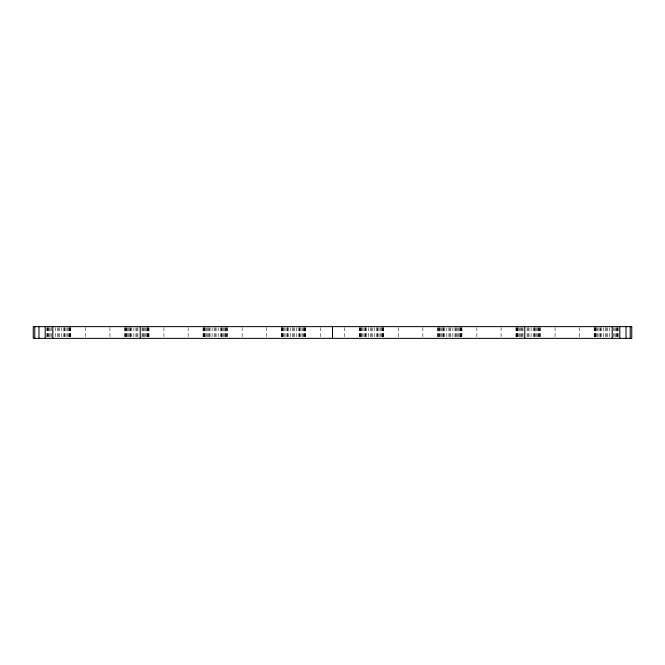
<?xml version="1.0" encoding="UTF-8"?>
<svg xmlns="http://www.w3.org/2000/svg" width="665" height="665" viewBox="0 0 665 665"><rect width="100%" height="100%" fill="white"/><g stroke="black" fill="none" stroke-linecap="round" stroke-linejoin="round"><path stroke-width="0.5" stroke-dasharray="3.33 2.49" d="M618.192 327.612L618.192 338.369M617.635 327.612L617.635 338.369M617.078 327.612L617.078 338.369M616.829 327.612L616.829 338.369M615.94 327.612L615.94 338.369M614.901 327.612L614.901 338.369M613.704 327.612L613.704 338.369M609.356 327.612L609.356 338.369M607.27 327.612L607.27 338.369M606.322 327.612L606.322 337.388M605.374 327.612L605.374 338.369M603.288 327.612L603.288 338.369M601.21 327.612L601.21 338.369M600.262 327.612L600.262 338.369M600.063 327.612L600.063 338.369M598.941 327.612L598.941 338.369M597.752 327.612L597.752 338.369M596.705 327.612L596.705 338.369M595.823 327.612L595.823 338.369M595.566 327.612L595.566 338.369M595.009 327.612L595.009 338.369M594.452 327.612L594.452 338.369M594.194 327.612L594.194 338.369M579.331 327.612L579.331 338.369M555.076 327.612L555.076 338.369M540.213 327.612L540.213 338.369M539.963 327.612L539.963 338.369M539.406 327.612L539.406 338.369M538.841 327.612L538.841 338.369M538.592 327.612L538.592 338.369M537.711 327.612L537.711 338.369M536.663 327.612L536.663 338.369M535.475 327.612L535.475 338.369M534.344 327.612L534.344 338.369M534.153 327.612L534.153 338.369M533.205 327.612L533.205 338.369M531.119 327.612L531.119 338.369M529.032 327.612L529.032 338.369M528.085 327.612L528.085 337.388M527.137 327.612L527.137 338.369M522.973 327.612L522.973 338.369M522.025 327.612L522.025 338.369M521.826 327.612L521.826 338.369M520.703 327.612L520.703 338.369M519.515 327.612L519.515 338.369M518.467 327.612L518.467 338.369M517.586 327.612L517.586 338.369M517.328 327.612L517.328 338.369M516.771 327.612L516.771 338.369M516.215 327.612L516.215 338.369M515.965 327.612L515.965 338.369M501.094 327.612L501.094 338.369M476.847 327.612L476.847 338.369M461.976 327.612L461.976 338.369M461.726 327.612L461.726 338.369M461.169 327.612L461.169 338.369M460.612 327.612L460.612 338.369M460.355 327.612L460.355 338.369M459.473 327.612L459.473 338.369M458.426 327.612L458.426 338.369M457.237 327.612L457.237 338.369M456.115 327.612L456.115 338.369M455.916 327.612L455.916 338.369M454.968 327.612L454.968 338.369M452.882 327.612L452.882 338.369M450.804 327.612L450.804 338.369M449.856 327.612L449.856 337.388M448.908 327.612L448.908 338.369M446.822 327.612L446.822 338.369M444.735 327.612L444.735 338.369M443.788 327.612L443.788 338.369M443.597 327.612L443.597 338.369M442.466 327.612L442.466 338.369M441.277 327.612L441.277 338.369M440.23 327.612L440.23 338.369M439.349 327.612L439.349 338.369M439.1 327.612L439.1 338.369M438.534 327.612L438.534 338.369M437.977 327.612L437.977 338.369M437.728 327.612L437.728 338.369M422.865 327.612L422.865 338.369M398.609 327.612L398.609 338.369M383.747 327.612L383.747 338.369M383.489 327.612L383.489 338.369M382.932 327.612L382.932 338.369M382.375 327.612L382.375 338.369M382.117 327.612L382.117 338.369M381.236 327.612L381.236 338.369M380.189 327.612L380.189 338.369M379 327.612L379 338.369M377.878 327.612L377.878 338.369M377.678 327.612L377.678 338.369M376.731 327.612L376.731 338.369M374.653 327.612L374.653 338.369M372.566 327.612L372.566 338.369M371.619 327.612L371.619 337.388M370.671 327.612L370.671 338.369M368.585 327.612L368.585 338.369M366.498 327.612L366.498 338.369M365.55 327.612L365.55 338.369M365.359 327.612L365.359 338.369M364.237 327.612L364.237 338.369M363.04 327.612L363.04 338.369M362.001 327.612L362.001 338.369M361.112 327.612L361.112 338.369M360.862 327.612L360.862 338.369M360.305 327.612L360.305 338.369M359.748 327.612L359.748 338.369M359.491 327.612L359.491 338.369M344.628 327.612L344.628 338.369M320.372 327.612L320.372 338.369M305.509 327.612L305.509 338.369M305.252 327.612L305.252 338.369M304.695 327.612L304.695 338.369M304.138 327.612L304.138 338.369M303.888 327.612L303.888 338.369M302.999 327.612L302.999 338.369M301.96 327.612L301.96 338.369M300.763 327.612L300.763 338.369M299.641 327.612L299.641 338.369M299.45 327.612L299.45 338.369M298.502 327.612L298.502 338.369M296.415 327.612L296.415 338.369M294.329 327.612L294.329 338.369M293.381 327.612L293.381 337.388M292.434 327.612L292.434 338.369M290.347 327.612L290.347 338.369M288.269 327.612L288.269 338.369M287.322 327.612L287.322 338.369M287.122 327.612L287.122 338.369M286 327.612L286 338.369M284.811 327.612L284.811 338.369M283.764 327.612L283.764 338.369M282.883 327.612L282.883 338.369M282.625 327.612L282.625 338.369M282.068 327.612L282.068 338.369M281.511 327.612L281.511 338.369M281.253 327.612L281.253 338.369M266.391 327.612L266.391 338.369M242.135 327.612L242.135 338.369M227.272 327.612L227.272 338.369M227.023 327.612L227.023 338.369M226.466 327.612L226.466 338.369M225.9 327.612L225.9 338.369M225.651 327.612L225.651 338.369M224.77 327.612L224.77 338.369M223.723 327.612L223.723 338.369M222.534 327.612L222.534 338.369M221.403 327.612L221.403 338.369M221.212 327.612L221.212 338.369M220.265 327.612L220.265 338.369M218.178 327.612L218.178 338.369M216.092 327.612L216.092 338.369M215.144 327.612L215.144 337.388M214.197 327.612L214.197 338.369M212.118 327.612L212.118 338.369M210.032 327.612L210.032 338.369M209.084 327.612L209.084 338.369M208.885 327.612L208.885 338.369M207.763 327.612L207.763 338.369M206.574 327.612L206.574 338.369M205.527 327.612L205.527 338.369M204.645 327.612L204.645 338.369M204.388 327.612L204.388 338.369M203.831 327.612L203.831 338.369M203.274 327.612L203.274 338.369M203.025 327.612L203.025 338.369M188.153 327.612L188.153 338.369M163.906 327.612L163.906 338.369M149.035 327.612L149.035 338.369M148.785 327.612L148.785 338.369M148.228 327.612L148.228 338.369M147.672 327.612L147.672 338.369M147.414 327.612L147.414 338.369M146.533 327.612L146.533 338.369M145.485 327.612L145.485 338.369M144.297 327.612L144.297 338.369M143.175 327.612L143.175 338.369M142.975 327.612L142.975 338.369M142.027 327.612L142.027 338.369M137.863 327.612L137.863 338.369M136.915 327.612L136.915 337.388M135.968 327.612L135.968 338.369M133.881 327.612L133.881 338.369M131.795 327.612L131.795 338.369M130.847 327.612L130.847 338.369M130.656 327.612L130.656 338.369M129.525 327.612L129.525 338.369M128.337 327.612L128.337 338.369M127.289 327.612L127.289 338.369M126.408 327.612L126.408 338.369M126.159 327.612L126.159 338.369M125.594 327.612L125.594 338.369M125.037 327.612L125.037 338.369M124.787 327.612L124.787 338.369M109.925 327.612L109.925 338.369M85.669 327.612L85.669 338.369M70.806 327.612L70.806 338.369M70.548 327.612L70.548 338.369M69.991 327.612L69.991 338.369M69.434 327.612L69.434 338.369M69.177 327.612L69.177 338.369M68.296 327.612L68.296 338.369M67.248 327.612L67.248 338.369M66.059 327.612L66.059 338.369M64.937 327.612L64.937 338.369M64.738 327.612L64.738 338.369M63.79 327.612L63.79 338.369M61.712 327.612L61.712 338.369M59.626 327.612L59.626 338.369M58.678 327.612L58.678 337.388M57.73 327.612L57.73 338.369M55.644 327.612L55.644 338.369M51.296 327.612L51.296 337.388M50.099 327.612L50.099 338.369M49.06 327.612L49.06 338.369M48.171 327.612L48.171 338.369M47.922 327.612L47.922 338.369M47.365 327.612L47.365 338.369M46.808 327.612L46.808 338.369"/><path stroke-width="1" d="M630.212 326.631L630.212 338.369M626.023 326.631L626.023 338.369M619.805 326.631L619.805 338.369M612.191 326.631L612.191 338.369M524.785 326.631L524.785 338.369M332.5 326.631L332.5 338.369M140.215 326.631L140.215 338.369M52.809 326.631L52.809 338.369M45.195 326.631L45.195 338.369M38.977 326.631L38.977 338.369M34.788 326.631L34.788 338.369M631.75 326.631L33.25 326.631L33.25 338.369L631.75 338.369L631.75 326.631"/></g></svg>
